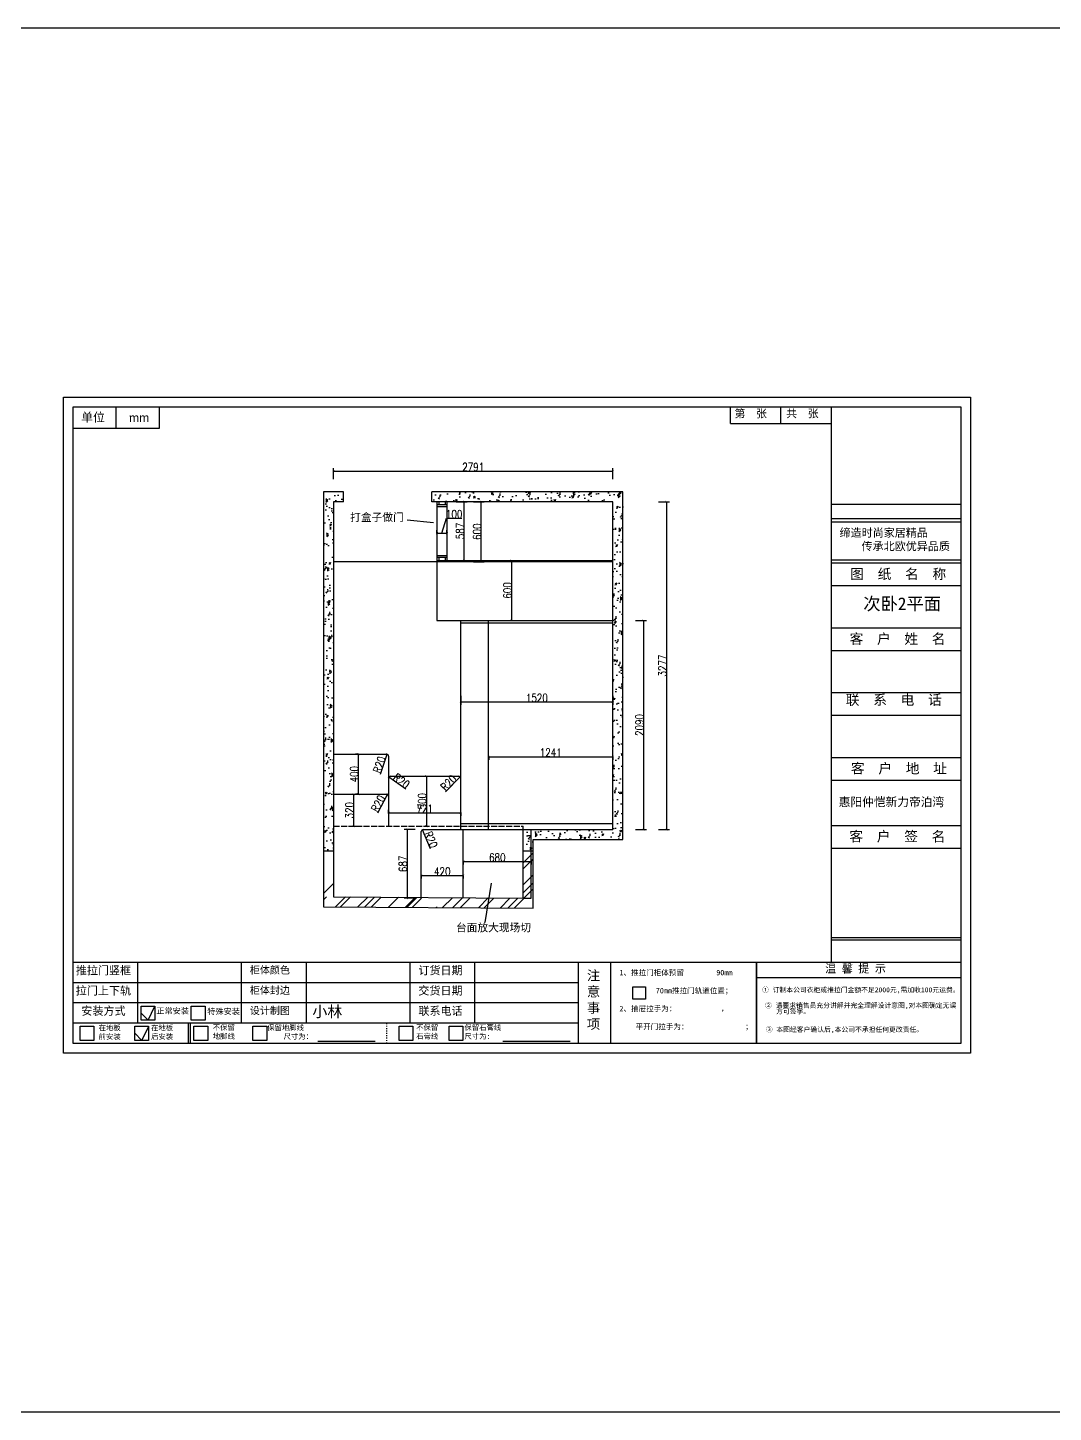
# Model space of a CAD drawing. Header units: millimetres. Extents: x 3255186 to 3429179, y -984851 to -941485.
# Drawn here: x 3369623 to 3379874, y -955326 to -941485 of the extents above; entities that cross this region are included whole.
import ezdxf

# ---------------------------------------------------------------- set-up
doc = ezdxf.new("R2010")
doc.units = ezdxf.units.MM
doc.header["$PDMODE"] = 35
doc.linetypes.add('ACAD_ISO02W100', pattern=[15, 12, -3])
doc.linetypes.add('ACAD_ISO03W100', pattern=[30, 12, -18])
doc.layers.add('块', color=7, linetype='Continuous', lineweight=30)
doc.styles.add('DIM_FONT', font='SIMPLEX.shx', dxfattribs={"width": 0.8})
doc.styles.add('ROMANS', font='romans')
doc.styles.get("Standard").update_dxf_attribs({"font": 'acaderef.shx', "bigfont": 'bigfont.shx'})
doc.styles.add('新宋体', font='', dxfattribs={"height": 80})
doc.styles.add('标注用字体', font='', dxfattribs={"height": 70})
doc.styles.get('新宋体').set_extended_font_data('NSimSun')
doc.styles.get('标注用字体').set_extended_font_data('FangSong_GB2312')
doc.dimstyles.new('ISO-25', dxfattribs={"dimtxt": 80, "dimasz": 20, "dimexe": 30, "dimexo": 80, "dimtad": 1, "dimdec": 0, "dimtxsty": 'DIM_FONT', "dimblk": 'ARCHTICK', "dimcen": 2.5, "dimadec": 0, "dimazin": 0, "dimtfac": 1, "dimtdec": 0, "dimtmove": 1, "dimatfit": 3, "dimfxl": 80, "dimfxlon": 1, "dimarcsym": 0})
pattern_1 = [(95, (102437.1, -33941.17), (140.0946503, 117.5533794), [19.05, -209.55]), (40, (102437.1, -33941.17), (-160.017889, 110.177007), [15.24, -167.64]), (145.451, (102448.77, -33931.37), (-19.922158, 227.730237), [16.19, -178.09]), (91.1842, (102401.18, -33905.25), (221.410243, 161.953413), [28.575, -314.325]), (141.6356, (102419.63, -33891.75), (-7.086144, 342.826432), [24.285, -267.135]), (36.184, (102401.18, -33905.25), (-7.085572, 342.826385), [22.86, -251.46]), (66, (102428.12, -33896.27), (179.520551, 34.895268), [19.05, -209.55]), (11, (102428.12, -33896.27), (-86.539927, 173.941193), [15.24, -167.64]), (116.4514, (102443.08, -33893.36), (92.98004, 208.836456), [16.19, -178.09]), (82.5, (102437.1, -33941.17), (-57.6054691, 61.9734137), [0, -165.608, 0, -170.18, 0, -168.275]), (52.5, (102437.1, -33941.17), (-23.5897273, 118.0870003), [0, -97.028, 0, -161.798, 0, -64.135]), (12.5, (102397.046, -33981.22), (99.927863, 91.8261956), [0, -63.5, 0, -198.12, 0, -262.89]), (2.5, (102379.09, -33999.18), (86.7639044, 122.722393), [0, -82.55, 0, -131.572, 0, -186.69])]

# ---------------------------------------------------------------- blocks, each defined once
blk = doc.blocks.new('_ArchTick')
at = {"color": 0, "linetype": 'ByBlock', "const_width": 0.15}
blk.add_lwpolyline([(-0.5, -0.5), (0.5, 0.5)], dxfattribs=at)
blk = doc.blocks.new('*D399')
at = {"color": 0, "lineweight": -2, "ltscale": 5}
for p, q in [((3372880, -949147), (3372910, -949147)), ((3372880, -949147), (3372880, -949467)), ((3372880, -949467), (3372910, -949467))]:
    blk.add_line(p, q, dxfattribs=at)
at = {"layer": 'Defpoints', "color": 0, "ltscale": 5}
for p in [(3372831, -949147), (3372831, -949467), (3372880, -949467)]:
    blk.add_point(p, dxfattribs=at)
at = {"color": 0, "lineweight": -2, "ltscale": 5, "xscale": 20, "yscale": 20, "zscale": 20}
for p, rotation in [((3372880, -949147), 90), ((3372880, -949467), 270)]:
    blk.add_blockref('_ArchTick', p, dxfattribs=dict(at, rotation=rotation))
at = {"color": 0, "ltscale": 5, "insert": (3372839, -949307), "char_height": 80, "attachment_point": 5, "rotation": 90, "style": 'DIM_FONT'}
blk.add_mtext('320', dxfattribs=at)
blk = doc.blocks.new('*D400')
at = {"color": 0, "lineweight": -2, "ltscale": 5}
for p, q in [((3372928, -948747), (3372898, -948747)), ((3372928, -949147), (3372928, -948747)), ((3372928, -949147), (3372898, -949147))]:
    blk.add_line(p, q, dxfattribs=at)
at = {"layer": 'Defpoints', "color": 0, "ltscale": 5}
for p in [(3372928, -948747), (3372946, -948747), (3372946, -949147)]:
    blk.add_point(p, dxfattribs=at)
at = {"color": 0, "lineweight": -2, "ltscale": 5, "xscale": 20, "yscale": 20, "zscale": 20}
for p, rotation in [((3372928, -948747), 90), ((3372928, -949147), 270)]:
    blk.add_blockref('_ArchTick', p, dxfattribs=dict(at, rotation=rotation))
at = {"color": 0, "ltscale": 5, "insert": (3372887, -948947), "char_height": 80, "attachment_point": 5, "rotation": 90, "style": 'DIM_FONT'}
blk.add_mtext('400', dxfattribs=at)
blk = doc.blocks.new('*D401')
at = {"color": 0, "lineweight": -2, "ltscale": 5}
blk.add_line((3373149, -948946), (3373217, -948748), dxfattribs=at)
at = {"layer": 'Defpoints', "color": 0, "ltscale": 5}
for p in [(3373211, -948767), (3373217, -948748)]:
    blk.add_point(p, dxfattribs=at)
at = {"color": 0, "lineweight": -2, "ltscale": 5, "xscale": 20, "yscale": 20, "zscale": 20, "rotation": 70.94751470867119}
blk.add_blockref('_ArchTick', (3373217, -948748), dxfattribs=at)
at = {"color": 0, "ltscale": 5, "insert": (3373138, -948852), "char_height": 80, "attachment_point": 5, "rotation": 70.9475, "style": 'DIM_FONT'}
blk.add_mtext('R20', dxfattribs=at)
blk = doc.blocks.new('*D402')
at = {"color": 0, "lineweight": -2, "ltscale": 5}
blk.add_line((3373123, -949334), (3373220, -949149), dxfattribs=at)
at = {"layer": 'Defpoints', "color": 0, "ltscale": 5}
for p in [(3373211, -949167), (3373220, -949149)]:
    blk.add_point(p, dxfattribs=at)
at = {"color": 0, "lineweight": -2, "ltscale": 5, "xscale": 20, "yscale": 20, "zscale": 20, "rotation": 62.23254762335731}
blk.add_blockref('_ArchTick', (3373220, -949149), dxfattribs=at)
at = {"color": 0, "ltscale": 5, "insert": (3373126, -949240), "char_height": 80, "attachment_point": 5, "rotation": 62.2325, "style": 'DIM_FONT'}
blk.add_mtext('R20', dxfattribs=at)
blk = doc.blocks.new('*D403')
at = {"color": 0, "lineweight": -2, "ltscale": 5}
blk.add_line((3373404, -949098), (3373234, -948975), dxfattribs=at)
at = {"layer": 'Defpoints', "color": 0, "ltscale": 5}
for p in [(3373234, -948975), (3373251, -948987)]:
    blk.add_point(p, dxfattribs=at)
at = {"color": 0, "lineweight": -2, "ltscale": 5, "xscale": 20, "yscale": 20, "zscale": 20, "rotation": 144.123880130984}
blk.add_blockref('_ArchTick', (3373234, -948975), dxfattribs=at)
at = {"color": 0, "ltscale": 5, "insert": (3373359, -949015), "char_height": 80, "attachment_point": 5, "rotation": 324.1239, "style": 'DIM_FONT'}
blk.add_mtext('R20', dxfattribs=at)
blk = doc.blocks.new('*D404')
at = {"color": 0, "lineweight": -2, "ltscale": 5}
blk.add_line((3373800, -949122), (3373945, -948973), dxfattribs=at)
at = {"layer": 'Defpoints', "color": 0, "ltscale": 5}
for p in [(3373932, -948987), (3373945, -948973)]:
    blk.add_point(p, dxfattribs=at)
at = {"color": 0, "lineweight": -2, "ltscale": 5, "xscale": 20, "yscale": 20, "zscale": 20, "rotation": 45.72822151745283}
blk.add_blockref('_ArchTick', (3373945, -948973), dxfattribs=at)
at = {"color": 0, "ltscale": 5, "insert": (3373830, -949033), "char_height": 80, "attachment_point": 5, "rotation": 45.7282, "style": 'DIM_FONT'}
blk.add_mtext('R20', dxfattribs=at)
blk = doc.blocks.new('*D408')
at = {"color": 0, "lineweight": -2, "ltscale": 5}
for p, q in [((3374079, -946223), (3374185, -946223)), ((3374155, -946823), (3374155, -946223)), ((3374079, -946823), (3374185, -946823))]:
    blk.add_line(p, q, dxfattribs=at)
at = {"layer": 'Defpoints', "color": 0, "ltscale": 5}
for p in [(3373999, -946223), (3374155, -946223), (3373999, -946823)]:
    blk.add_point(p, dxfattribs=at)
at = {"color": 0, "lineweight": -2, "ltscale": 5, "xscale": 20, "yscale": 20, "zscale": 20}
for p, rotation in [((3374155, -946223), 90), ((3374155, -946823), 270)]:
    blk.add_blockref('_ArchTick', p, dxfattribs=dict(at, rotation=rotation))
at = {"color": 0, "ltscale": 5, "insert": (3374115, -946523), "char_height": 80, "attachment_point": 5, "rotation": 90, "style": 'DIM_FONT'}
blk.add_mtext('600', dxfattribs=at)
blk = doc.blocks.new('*D409')
at = {"color": 0, "lineweight": -2, "ltscale": 5}
for p, q in [((3374459, -946810), (3374489, -946810)), ((3374459, -946810), (3374459, -947410)), ((3374379, -947410), (3374489, -947410))]:
    blk.add_line(p, q, dxfattribs=at)
at = {"layer": 'Defpoints', "color": 0, "ltscale": 5}
for p in [(3374430, -946810), (3292697, -947410), (3374459, -947410)]:
    blk.add_point(p, dxfattribs=at)
at = {"color": 0, "lineweight": -2, "ltscale": 5, "xscale": 20, "yscale": 20, "zscale": 20}
for p, rotation in [((3374459, -946810), 90), ((3374459, -947410), 270)]:
    blk.add_blockref('_ArchTick', p, dxfattribs=dict(at, rotation=rotation))
at = {"color": 0, "ltscale": 5, "insert": (3374418, -947110), "char_height": 80, "attachment_point": 5, "rotation": 90, "style": 'DIM_FONT'}
blk.add_mtext('600', dxfattribs=at)
blk = doc.blocks.new('*D411')
at = {"color": 0, "lineweight": -2, "ltscale": 5}
blk.add_line((3373649, -949694), (3373569, -949502), dxfattribs=at)
at = {"layer": 'Defpoints', "color": 0, "ltscale": 5}
for p in [(3373569, -949502), (3373577, -949520)]:
    blk.add_point(p, dxfattribs=at)
at = {"color": 0, "lineweight": -2, "ltscale": 5, "xscale": 20, "yscale": 20, "zscale": 20, "rotation": 112.7217690633305}
blk.add_blockref('_ArchTick', (3373569, -949502), dxfattribs=at)
at = {"color": 0, "ltscale": 5, "insert": (3373654, -949601), "char_height": 80, "attachment_point": 5, "rotation": 292.7218, "style": 'DIM_FONT'}
blk.add_mtext('R20', dxfattribs=at)
blk = doc.blocks.new('*D412')
at = {"color": 0, "lineweight": -2, "ltscale": 5}
for p, q in [((3373557, -949959), (3373557, -949989)), ((3373557, -949959), (3373977, -949959)), ((3373977, -949959), (3373977, -949989))]:
    blk.add_line(p, q, dxfattribs=at)
at = {"layer": 'Defpoints', "color": 0, "ltscale": 5}
for p in [(3373557, -949922), (3373977, -949922), (3373977, -949959)]:
    blk.add_point(p, dxfattribs=at)
at = {"color": 0, "lineweight": -2, "ltscale": 5, "xscale": 20, "yscale": 20, "zscale": 20, "rotation": 180}
blk.add_blockref('_ArchTick', (3373557, -949959), dxfattribs=at)
at = {"color": 0, "lineweight": -2, "ltscale": 5, "xscale": 20, "yscale": 20, "zscale": 20}
blk.add_blockref('_ArchTick', (3373977, -949959), dxfattribs=at)
at = {"color": 0, "ltscale": 5, "insert": (3373767, -949919), "char_height": 80, "attachment_point": 5, "style": 'DIM_FONT'}
blk.add_mtext('420', dxfattribs=at)
blk = doc.blocks.new('*D413')
at = {"color": 0, "lineweight": -2, "ltscale": 5}
for p, q in [((3373977, -949820), (3373977, -949850)), ((3373977, -949820), (3374657, -949820)), ((3374657, -949820), (3374657, -949850))]:
    blk.add_line(p, q, dxfattribs=at)
at = {"layer": 'Defpoints', "color": 0, "ltscale": 5}
for p in [(3373977, -949809), (3374657, -949809), (3374657, -949820)]:
    blk.add_point(p, dxfattribs=at)
at = {"color": 0, "lineweight": -2, "ltscale": 5, "xscale": 20, "yscale": 20, "zscale": 20, "rotation": 180}
blk.add_blockref('_ArchTick', (3373977, -949820), dxfattribs=at)
at = {"color": 0, "lineweight": -2, "ltscale": 5, "xscale": 20, "yscale": 20, "zscale": 20}
blk.add_blockref('_ArchTick', (3374657, -949820), dxfattribs=at)
at = {"color": 0, "ltscale": 5, "insert": (3374317, -949780), "char_height": 80, "attachment_point": 5, "style": 'DIM_FONT'}
blk.add_mtext('680', dxfattribs=at)
blk = doc.blocks.new('*D414')
at = {"color": 0, "lineweight": -2, "ltscale": 5}
for p, q in [((3373495, -949500), (3373385, -949500)), ((3373415, -949500), (3373415, -950187)), ((3373495, -950187), (3373385, -950187))]:
    blk.add_line(p, q, dxfattribs=at)
at = {"layer": 'Defpoints', "color": 0, "ltscale": 5}
for p in [(3373977, -949500), (3373415, -950187), (3373977, -950187)]:
    blk.add_point(p, dxfattribs=at)
at = {"color": 0, "lineweight": -2, "ltscale": 5, "xscale": 20, "yscale": 20, "zscale": 20}
for p, rotation in [((3373415, -949500), 90), ((3373415, -950187), 270)]:
    blk.add_blockref('_ArchTick', p, dxfattribs=dict(at, rotation=rotation))
at = {"color": 0, "ltscale": 5, "insert": (3373374, -949843), "char_height": 80, "attachment_point": 5, "rotation": 90, "style": 'DIM_FONT'}
blk.add_mtext('687', dxfattribs=at)
blk = doc.blocks.new('*D415')
at = {"color": 0, "lineweight": -2, "ltscale": 5}
for p, q in [((3375698, -947410), (3375808, -947410)), ((3375778, -947410), (3375778, -949500)), ((3375698, -949500), (3375808, -949500))]:
    blk.add_line(p, q, dxfattribs=at)
at = {"layer": 'Defpoints', "color": 0, "ltscale": 5}
for p in [(3373952, -947410), (3373952, -949500), (3375778, -949500)]:
    blk.add_point(p, dxfattribs=at)
at = {"color": 0, "lineweight": -2, "ltscale": 5, "xscale": 20, "yscale": 20, "zscale": 20}
for p, rotation in [((3375778, -947410), 90), ((3375778, -949500), 270)]:
    blk.add_blockref('_ArchTick', p, dxfattribs=dict(at, rotation=rotation))
at = {"color": 0, "ltscale": 5, "insert": (3375738, -948455), "char_height": 80, "attachment_point": 5, "rotation": 90, "style": 'DIM_FONT'}
blk.add_mtext('2090', dxfattribs=at)
blk = doc.blocks.new('*D416')
at = {"color": 0, "lineweight": -2, "ltscale": 5}
for p, q in [((3373952, -948162), (3373952, -948255)), ((3373952, -948225), (3375472, -948225)), ((3375472, -948162), (3375472, -948255))]:
    blk.add_line(p, q, dxfattribs=at)
at = {"layer": 'Defpoints', "color": 0, "ltscale": 5}
for p in [(3373952, -948082), (3375472, -948082), (3375472, -948225)]:
    blk.add_point(p, dxfattribs=at)
at = {"color": 0, "lineweight": -2, "ltscale": 5, "xscale": 20, "yscale": 20, "zscale": 20, "rotation": 180}
blk.add_blockref('_ArchTick', (3373952, -948225), dxfattribs=at)
at = {"color": 0, "lineweight": -2, "ltscale": 5, "xscale": 20, "yscale": 20, "zscale": 20}
blk.add_blockref('_ArchTick', (3375472, -948225), dxfattribs=at)
at = {"color": 0, "ltscale": 5, "insert": (3374712, -948184), "char_height": 80, "attachment_point": 5, "style": 'DIM_FONT'}
blk.add_mtext('1520', dxfattribs=at)
blk = doc.blocks.new('*D417')
at = {"color": 0, "lineweight": -2, "ltscale": 5}
for p, q in [((3374231, -948772), (3374231, -948802)), ((3374231, -948772), (3375472, -948772)), ((3375472, -948772), (3375472, -948802))]:
    blk.add_line(p, q, dxfattribs=at)
at = {"layer": 'Defpoints', "color": 0, "ltscale": 5}
for p in [(3374231, -948739), (3375472, -948739), (3375472, -948772)]:
    blk.add_point(p, dxfattribs=at)
at = {"color": 0, "lineweight": -2, "ltscale": 5, "xscale": 20, "yscale": 20, "zscale": 20, "rotation": 180}
blk.add_blockref('_ArchTick', (3374231, -948772), dxfattribs=at)
at = {"color": 0, "lineweight": -2, "ltscale": 5, "xscale": 20, "yscale": 20, "zscale": 20}
blk.add_blockref('_ArchTick', (3375472, -948772), dxfattribs=at)
at = {"color": 0, "ltscale": 5, "insert": (3374851, -948731), "char_height": 80, "attachment_point": 5, "style": 'DIM_FONT'}
blk.add_mtext('1241', dxfattribs=at)
blk = doc.blocks.new('*D433')
at = {"color": 0, "lineweight": -2, "ltscale": 5}
for p, q in [((3375928, -946223), (3376038, -946223)), ((3376008, -946223), (3376008, -949500)), ((3375928, -949500), (3376038, -949500))]:
    blk.add_line(p, q, dxfattribs=at)
at = {"layer": 'Defpoints', "color": 0, "ltscale": 5}
for p in [(3375472, -946223), (3375472, -949500), (3376008, -949500)]:
    blk.add_point(p, dxfattribs=at)
at = {"color": 0, "lineweight": -2, "ltscale": 5, "xscale": 20, "yscale": 20, "zscale": 20}
for p, rotation in [((3376008, -946223), 90), ((3376008, -949500), 270)]:
    blk.add_blockref('_ArchTick', p, dxfattribs=dict(at, rotation=rotation))
at = {"color": 0, "ltscale": 5, "insert": (3375968, -947861), "char_height": 80, "attachment_point": 5, "rotation": 90, "style": 'DIM_FONT'}
blk.add_mtext('3277', dxfattribs=at)
blk = doc.blocks.new('*D434')
at = {"color": 0, "lineweight": -2, "ltscale": 5}
for p, q in [((3372681, -945997), (3372681, -945887)), ((3375472, -945997), (3375472, -945887)), ((3372681, -945917), (3375472, -945917))]:
    blk.add_line(p, q, dxfattribs=at)
at = {"layer": 'Defpoints', "color": 0, "ltscale": 5}
for p in [(3375472, -945917), (3372681, -946823), (3375472, -946823)]:
    blk.add_point(p, dxfattribs=at)
at = {"color": 0, "lineweight": -2, "ltscale": 5, "xscale": 20, "yscale": 20, "zscale": 20, "rotation": 180}
blk.add_blockref('_ArchTick', (3372681, -945917), dxfattribs=at)
at = {"color": 0, "lineweight": -2, "ltscale": 5, "xscale": 20, "yscale": 20, "zscale": 20}
blk.add_blockref('_ArchTick', (3375472, -945917), dxfattribs=at)
at = {"color": 0, "ltscale": 5, "insert": (3374076, -945876), "char_height": 80, "attachment_point": 5, "style": 'DIM_FONT'}
blk.add_mtext('2791', dxfattribs=at)
blk = doc.blocks.new('*D435')
at = {"color": 0, "lineweight": -2, "ltscale": 5}
for p, q in [((3373231, -949333), (3373231, -949303)), ((3373231, -949333), (3373952, -949333)), ((3373952, -949333), (3373952, -949363))]:
    blk.add_line(p, q, dxfattribs=at)
at = {"layer": 'Defpoints', "color": 0, "ltscale": 5}
for p in [(3373231, -949333), (3373952, -949333), (3373952, -949333)]:
    blk.add_point(p, dxfattribs=at)
at = {"color": 0, "lineweight": -2, "ltscale": 5, "xscale": 20, "yscale": 20, "zscale": 20, "rotation": 180}
blk.add_blockref('_ArchTick', (3373231, -949333), dxfattribs=at)
at = {"color": 0, "lineweight": -2, "ltscale": 5, "xscale": 20, "yscale": 20, "zscale": 20}
blk.add_blockref('_ArchTick', (3373952, -949333), dxfattribs=at)
at = {"color": 0, "ltscale": 5, "insert": (3373591, -949292), "char_height": 80, "attachment_point": 5, "style": 'DIM_FONT'}
blk.add_mtext('721', dxfattribs=at)
blk = doc.blocks.new('*D474')
at = {"color": 0, "lineweight": -2, "ltscale": 5}
for p, q in [((3373764, -946538), (3373809, -946387)), ((3373809, -946387), (3373962, -946387)), ((3373714, -946538), (3373714, -946508)), ((3373714, -946538), (3373814, -946538)), ((3373814, -946538), (3373814, -946508))]:
    blk.add_line(p, q, dxfattribs=at)
at = {"layer": 'Defpoints', "color": 0, "ltscale": 5}
for p in [(3373714, -946538), (3373814, -946538), (3373814, -946538)]:
    blk.add_point(p, dxfattribs=at)
at = {"color": 0, "lineweight": -2, "ltscale": 5, "xscale": 20, "yscale": 20, "zscale": 20, "rotation": 180}
blk.add_blockref('_ArchTick', (3373714, -946538), dxfattribs=at)
at = {"color": 0, "lineweight": -2, "ltscale": 5, "xscale": 20, "yscale": 20, "zscale": 20}
blk.add_blockref('_ArchTick', (3373814, -946538), dxfattribs=at)
at = {"color": 0, "ltscale": 5, "insert": (3373886, -946347), "char_height": 80, "attachment_point": 5, "style": 'DIM_FONT'}
blk.add_mtext('100', dxfattribs=at)
blk = doc.blocks.new('*D478')
at = {"color": 0, "lineweight": -2, "ltscale": 5}
for p, q in [((3373608, -948967), (3373638, -948967)), ((3373608, -948967), (3373608, -949467)), ((3373608, -949467), (3373638, -949467))]:
    blk.add_line(p, q, dxfattribs=at)
at = {"layer": 'Defpoints', "color": 0, "ltscale": 5}
for p in [(3373591, -948967), (3373591, -949467), (3373608, -949467)]:
    blk.add_point(p, dxfattribs=at)
at = {"color": 0, "lineweight": -2, "ltscale": 5, "xscale": 20, "yscale": 20, "zscale": 20}
for p, rotation in [((3373608, -948967), 90), ((3373608, -949467), 270)]:
    blk.add_blockref('_ArchTick', p, dxfattribs=dict(at, rotation=rotation))
at = {"color": 0, "ltscale": 5, "insert": (3373567, -949217), "char_height": 80, "attachment_point": 5, "rotation": 90, "style": 'DIM_FONT'}
blk.add_mtext('500', dxfattribs=at)
blk = doc.blocks.new('*D487')
at = {"color": 0, "lineweight": -2, "ltscale": 5}
for p, q in [((3373906, -946223), (3374016, -946223)), ((3373986, -946810), (3373986, -946223)), ((3373906, -946810), (3374016, -946810))]:
    blk.add_line(p, q, dxfattribs=at)
at = {"layer": 'Defpoints', "color": 0, "ltscale": 5}
for p in [(3373814, -946223), (3373986, -946223), (3373814, -946810)]:
    blk.add_point(p, dxfattribs=at)
at = {"color": 0, "lineweight": -2, "ltscale": 5, "xscale": 20, "yscale": 20, "zscale": 20}
for p, rotation in [((3373986, -946223), 90), ((3373986, -946810), 270)]:
    blk.add_blockref('_ArchTick', p, dxfattribs=dict(at, rotation=rotation))
at = {"color": 0, "ltscale": 5, "insert": (3373945, -946516), "char_height": 80, "attachment_point": 5, "rotation": 90, "style": 'DIM_FONT'}
blk.add_mtext('587', dxfattribs=at)
blk = doc.blocks.new('M')
for p, q in [((7224, 24106), (7224, 32333)), ((7224, 32333), (18599, 32332)), ((18599, 32332), (18599, 24106)), ((7346, 24228), (7345, 32211)), ((7345, 32211), (18477, 32210)), ((7886, 31941), (7886, 32211)), ((8426, 32211), (8426, 31941)), ((15589, 32004), (15589, 32211)), ((16220, 32004), (16220, 32211)), ((16852, 32210), (16852, 25243)), ((18477, 32210), (18477, 24228)), ((15589, 32004), (16852, 32004)), ((8426, 31941), (7345, 31941)), ((16852, 30991), (18477, 30991)), ((16852, 30810), (18477, 30810)), ((16852, 30770), (18477, 30770)), ((16852, 30294), (18477, 30294)), ((16852, 30253), (18477, 30253)), ((16852, 29969), (18477, 29969)), ((16852, 29440), (18477, 29440)), ((16852, 29156), (18477, 29156)), ((16852, 28628), (18477, 28628)), ((16852, 28343), (18477, 28343)), ((16852, 27815), (18477, 27815)), ((16852, 27531), (18477, 27531)), ((16852, 26962), (18477, 26962)), ((16852, 26677), (18477, 26677)), ((16852, 25557), (18477, 25557)), ((16852, 25527), (18477, 25527)), ((18477, 25243), (7346, 25243)), ((8159, 24482), (8159, 25243)), ((9459, 24482), (9459, 25243)), ((10272, 24482), (10272, 25243)), ((11572, 24482), (11572, 25243)), ((12385, 24482), (12385, 25243)), ((13685, 24228), (13685, 25243)), ((14091, 24228), (14091, 25243)), ((15913, 25243), (15913, 24232)), ((15916, 25243), (15916, 24232)), ((18477, 25050), (15913, 25050)), ((13685, 24989), (7346, 24989)), ((13685, 24736), (7346, 24736)), ((13685, 24482), (7346, 24482)), ((8792, 24228), (8792, 24482)), ((8819, 24228), (8819, 24482)), ((18477, 24228), (7346, 24228)), ((10414, 24254), (11133, 24254)), ((12734, 24254), (13581, 24254)), ((18599, 24106), (7224, 24106))]:
    blk.add_line(p, q)
at = {"color": 0, "ltscale": 5}
for p, q in [((8286, 24520), (8372, 24696)), ((8199, 24608), (8286, 24520)), ((8121, 24354), (8207, 24266)), ((8207, 24266), (8294, 24442))]:
    blk.add_line(p, q, dxfattribs=at)
at = {"linetype": 'ACAD_ISO03W100'}
blk.add_line((11279, 24228), (11279, 24482), dxfattribs=at)
at = {"lineweight": 25}
for points in [[(7434, 24442), (7607, 24442), (7607, 24266), (7434, 24266)], [(8120, 24442), (8293, 24442), (8293, 24266), (8120, 24266)], [(8861, 24442), (9034, 24442), (9034, 24266), (8861, 24266)], [(9601, 24442), (9774, 24442), (9774, 24266), (9601, 24266)], [(11433, 24442), (11606, 24442), (11606, 24266), (11433, 24266)], [(12062, 24442), (12235, 24442), (12235, 24266), (12062, 24266)]]:
    blk.add_lwpolyline(points, close=True, dxfattribs=at)
at = {"layer": '块'}
blk.add_lwpolyline([(14364, 24939), (14524, 24939), (14524, 24783), (14364, 24783)], close=True, dxfattribs=at)
at = {"layer": '块', "lineweight": 25}
for points in [[(8199, 24696), (8372, 24696), (8372, 24520), (8199, 24520)], [(8828, 24696), (9001, 24696), (9001, 24520), (8828, 24520)]]:
    blk.add_lwpolyline(points, close=True, dxfattribs=at)
at = {"char_height": 109.1, "attachment_point": 5}
for s, insert in [('{\\fSimSun|b0|i0|c134|p54;单位}', (7596, 32074)), ('{\\fArial|b0|i0|c0|p32;mm}', (8174, 32074))]:
    blk.add_mtext(s, dxfattribs=dict(at, insert=insert))
at = {"attachment_point": 1}
for s, insert, char_height, width in [('{\\fSimSun|b0|i0|c134|p54;第  张}', (15641, 32177), 99.06, 2286.9), ('{\\fSimSun|b0|i0|c134|p54;共  张}', (16289, 32178), 99.06, 2286.9), ('{\\fSimSun|b0|i0|c134|p2;缔造时尚家居精品\\P    传承北欧优异品质}', (16957, 30683), 101.58, 1676.49), ('{\\fSimSun|b0|i0|c134|p54;推拉门竖框}', (7380, 25194), 101.58, 748), ('{\\fSimSun|b0|i0|c134|p54;订货日期}', (11676, 25194), 101.58, 567.91), ('{\\fSimSun|b0|i0|c134|p54;温 馨 提 示}', (16777, 25217), 101.58, 2345.16), ('{\\fSimHei|b0|i0|c134|p2;注意事项}', (13789, 25141), 121.9, 119.08), ('{\\fSimSun|b0|i0|c134|p54;拉门上下轨}', (7380, 24940), 101.58, 748), ('{\\fSimSun|b0|i0|c134|p54;交货日期}', (11676, 24940), 101.58, 567.91), ('{\\fSimSun|b0|i0|c134|p54;安装方式}', (7450, 24686), 101.58, 567.91), ('{\\fSimSun|b0|i0|c134|p54;正常安装}', (8390, 24672), 73.14, 538.56), ('{\\fSimSun|b0|i0|c134|p54;特殊安装}', (9029, 24665), 73.14, 538.56), ('{\\fSimSun|b0|i0|c134|p54;联系电话}', (11676, 24686), 101.58, 567.91), ('{\\fSimSun|b0|i0|c134|p54;在地板\\P前安装}', (7666, 24456), 65.83, 645.46), ('{\\fSimSun|b0|i0|c134|p54;在地板\\P后安装}', (8324, 24456), 65.83, 645.46), ('{\\fSimSun|b0|i0|c134|p54;不保留\\P地脚线}', (9098, 24460), 65.83, 645.46), ('{\\fSimSun|b0|i0|c134|p54;保留地脚线\\P    尺寸为：}', (9780, 24458), 65.83, 801.54), ('{\\fSimSun|b0|i0|c134|p54;不保留\\P\\fSimSun|b0|i0|c134|p2;石膏线}', (11648, 24460), 65.83, 645.46), ('{\\fSimSun|b0|i0|c134|p54;保留\\fSimSun|b0|i0|c134|p2;石膏线\\P尺寸为:}', (12254, 24460), 65.83, 645.46)]:
    blk.add_mtext(s, dxfattribs=dict(at, insert=insert, char_height=char_height, width=width))
for s, insert, char_height, width, style in [('图  纸  名  称', (17091, 30178), 126.2, 1414.86, '新宋体'), ('客  户  姓  名', (17083, 29365), 126.2, 1414.86, '新宋体'), ('联  系  电  话', (17036, 28600), 126.2, 1756.25, '新宋体'), ('客  户  地  址', (17100, 27740), 126.2, 1414.86, '新宋体'), ('客  户  签  名', (17081, 26887), 126.2, 1414.86, '新宋体'), ('柜体颜色  ', (9563, 25194), 92.1, 1815.91, '新宋体'), ('{\\fSimSun|b0|i0|c134|p2;1、推拉门柜体预留        90mm           \\P       \\P         70mm推拉门轨道位置；\\P\\P2、抽屉拉手为：\\L           \\l，\\P   \\P    平开门拉手为：\\L              \\l；\\P               }', (14197, 25149), 67.72, 4207.93, '标注用字体'), ('{\\fSimSun|b0|i0|c134|p54;柜体封边}', (9563, 24940), 92.1, 1815.91, '新宋体'), ('{\\fSimSun|b0|i0|c134|p54;设计制图}', (9563, 24686), 92.1, 1815.91, '新宋体')]:
    blk.add_mtext(s, dxfattribs=dict(at, insert=insert, char_height=char_height, width=width, style=style))
at = {"char_height": 101.55, "attachment_point": 1, "style": 'ROMANS'}
for s, insert in [('{\\fSimSun|b0|i0|c134|p2;\\H0.8x;     \\H0.75x;    ① 订制本公司衣柜或推拉门金额不足2000元,需加收100元运费。\\P        }', (15519, 24930)), ('{\\fSimSun|b0|i0|c134|p2;\\P\\H0.6x;        \u3000 ② 请要求销售员充分讲解并完全理解设计意图,对本图确定无误}', (15508, 24904)), ('{\\fSimSun|b0|i0|c134|p2;\\P\\H0.6x;\\P           方可签字。}', (15638, 24931)), ('{\\fSimSun|b0|i0|c134|p2;\\P\\H0.6x;           ③ 本图经客户确认后,本公司不承担任何更改责任。}', (15508, 24602))]:
    blk.add_mtext(s, dxfattribs=dict(at, insert=insert))

msp = doc.modelspace()

# ---------------------------------------------------------------- hatches: boundary and pattern name
at = {"ltscale": 5}
h = msp.add_hatch(dxfattribs=at)
h.set_pattern_fill('AR-CONC', color=252, angle=45, style=0)
h.set_pattern_definition(pattern_1)
h.paths.add_polyline_path([(3372680.5, -946223), (3372780.5, -946223), (3372780.5, -946123), (3372580.5, -946123), (3372580.5, -949712), (3372680.5, -949712)])
h = msp.add_hatch(dxfattribs=at)
h.set_pattern_fill('AR-CONC', color=252, angle=45, style=0)
h.set_pattern_definition(pattern_1)
h.paths.add_polyline_path([(3375471.5, -946223), (3375471.5, -949500), (3374576.5, -949500), (3374576.5, -949712), (3374676.5, -949712), (3374676.5, -949600), (3375571.5, -949600), (3375571.5, -946123), (3373663.5, -946123), (3373663.5, -946223)])
h = msp.add_hatch(dxfattribs=at)
h.set_pattern_fill('AR-RROOF', color=4, scale=10, angle=45, style=0)
h.set_pattern_definition([(45, (102437.1, -33941.17), (215.526147, 574.736392), [3810, -508, 1270, -254]), (45, (102586.17, -33612.5), (-418.479935, 59.26969), [762, -83.82, 1524, -190.5]), (45, (102374.24, -33698.7), (813.6112046, 1054.282069), [2032, -355.6, 1016, -254])])
h.paths.add_polyline_path([(3374676.5, -950287), (3374676.5, -949712), (3374576.5, -949712), (3374576.5, -950187), (3372680.5, -950172), (3372680.5, -949712), (3372580.5, -949712), (3372580.5, -950272)])

# ---------------------------------------------------------------- linework, layer by layer
for p, q in [((3372780.5, -946123), (3372580.5, -946123)), ((3372580.5, -946123), (3372580.5, -950272)), ((3372780.5, -946223), (3372780.5, -946123)), ((3375571.5, -946123), (3373663.5, -946123)), ((3373663.5, -946223), (3373663.5, -946123)), ((3375571.5, -949600), (3375571.5, -946123)), ((3372780.5, -946223), (3372680.5, -946223)), ((3372680.5, -946223), (3372680.5, -950172)), ((3375471.5, -946223), (3373663.5, -946223)), ((3373713.5, -946223), (3373713.5, -947410)), ((3373813.5, -946255), (3373713.5, -946255)), ((3373813.5, -946273), (3373713.5, -946273)), ((3373731.5, -946223), (3373731.5, -946255)), ((3373795.5, -946223), (3373795.5, -946255)), ((3373813.5, -946223), (3373813.5, -946810)), ((3375471.5, -949500), (3375471.5, -946223)), ((3375471.5, -946823), (3372680.5, -946823)), ((3373713.5, -946760), (3373813.5, -946760)), ((3373713.5, -946778), (3373813.5, -946778)), ((3373713.5, -946810), (3375471.5, -946810)), ((3373731.5, -946778), (3373731.5, -946810)), ((3373795.5, -946778), (3373795.5, -946810)), ((3373713.5, -947410), (3375471.5, -947410)), ((3373951.5, -949500), (3373951.5, -947410)), ((3374230.5, -949500), (3374230.5, -947410)), ((3373951.5, -947435), (3375471.5, -947435)), ((3372680.5, -948747), (3373210.5, -948747)), ((3373230.5, -948767), (3373230.5, -949467)), ((3373250.5, -948967), (3373931.5, -948967)), ((3372680.5, -949147), (3373210.5, -949147)), ((3373576.5, -949500), (3373976.5, -949500)), ((3373951.5, -949440), (3375471.5, -949440)), ((3373951.5, -949500), (3375471.5, -949500)), ((3373976.5, -950187), (3373976.5, -949500)), ((3374576.5, -950187), (3374576.5, -949500)), ((3374656.5, -950187), (3374656.5, -949500)), ((3373556.5, -950187), (3373556.5, -949520)), ((3374676.5, -950287), (3374676.5, -949600)), ((3374676.5, -949600), (3375571.5, -949600)), ((3372580.5, -949712), (3372680.5, -949712)), ((3374576.5, -949712), (3374676.5, -949712)), ((3372680.5, -950172), (3374576.5, -950187)), ((3374576.5, -950187), (3374656.5, -950187)), ((3372580.5, -950272), (3374676.5, -950287))]:
    msp.add_line(p, q, dxfattribs=at)
at = {"color": 252, "linetype": 'ACAD_ISO02W100', "ltscale": 5}
for p in [(3372680.5, -949467), (3374576.5, -949500)]:
    msp.add_line(p, (3374576.5, -949467), dxfattribs=at)
at = {"color": 6, "ltscale": 5}
msp.add_lwpolyline([(3255352.8, -941484.6), (3429179.2, -941484.6), (3429179.2, -955325.7), (3255352.8, -955325.7)], close=True, dxfattribs=at)
at = {"ltscale": 5}
for centre, start, end in [((3373210.5, -948767), 0, 90), ((3373250.5, -948987), 90, 180), ((3373931.5, -948987), 0, 90), ((3373210.5, -949167), 0, 90), ((3373576.5, -949520), 90, 180)]:
    msp.add_arc(centre, 20, start, end, dxfattribs=at)

# ---------------------------------------------------------------- block references
at = {"xscale": 0.7970586622832343, "yscale": 0.7970586624578573, "zscale": 0.7970586624}
msp.add_blockref('M', (3364221.7, -970948.8), dxfattribs=at)

# ---------------------------------------------------------------- texts
at = {"attachment_point": 1}
for s, insert, char_height, width in [('{\\fSimSun|b0|i0|c134|p2;打盒子做门}', (3372846.4, -946339.8), 78.541, 1093.933), ('{\\fSimSun|b0|i0|c134|p2;惠阳仲恺新力帝泊湾}', (3377729.5, -949181.6), 85.837, 1829.185), ('{\\fSimSun|b0|i0|c134|p2;台面放大现场切}', (3373903.8, -950440.9), 78.541, 1093.933), ('{\\fSimSun|b0|i0|c134|p2;小林}', (3372468.9, -951264.8), 109.442, 1524.321)]:
    msp.add_mtext(s, dxfattribs=dict(at, insert=insert, char_height=char_height, width=width))
at = {"lineweight": 13, "insert": (3377974.5, -947179.4), "char_height": 126.66, "width": 2570.11, "attachment_point": 1, "style": '新宋体'}
msp.add_mtext('次卧2平面', dxfattribs=at)

# ---------------------------------------------------------------- dimensions: what is measured, and where the dimension line sits
at = {"ltscale": 5}
for base, p1, p2, picture, middle in [((3375471.5, -945916.5), (3372680.5, -946823), (3375471.5, -946823), '*D434', (3374076, -945875.9)), ((3373813.5, -946538.4), (3373713.5, -946538.4), (3373813.5, -946538.4), '*D474', (3373809.4, -946346.8)), ((3375471.5, -948225), (3373951.5, -948081.8), (3375471.5, -948081.8), '*D416', (3374711.5, -948184.4)), ((3375471.5, -948771.7), (3374230.5, -948739.2), (3375471.5, -948739.2), '*D417', (3374851, -948731.1)), ((3373951.5, -949332.6), (3373230.5, -949332.6), (3373951.5, -949332.6), '*D435', (3373591, -949292)), ((3374656.5, -949820.3), (3373976.5, -949808.7), (3374656.5, -949808.7), '*D413', (3374316.5, -949779.7)), ((3373976.5, -949959.3), (3373556.5, -949921.7), (3373976.5, -949921.7), '*D412', (3373766.5, -949918.7))]:
    dim = msp.add_linear_dim(base=base, p1=p1, p2=p2, dimstyle='ISO-25', dxfattribs=at)
    dim.commit()
    dim.dimension.update_dxf_attribs({"geometry": picture, "text_midpoint": middle})
for base, p1, p2, picture, middle in [((3373986, -946223), (3373813.5, -946810), (3373813.5, -946223), '*D487', (3373945.4, -946516.5)), ((3374155.3, -946223), (3373998.6, -946823), (3373998.6, -946223), '*D408', (3374114.7, -946523)), ((3376008.3, -949500), (3375471.5, -946223), (3375471.5, -949500), '*D433', (3375967.7, -947861.5)), ((3374459, -947410), (3374429.6, -946810), (3292697, -947410), '*D409', (3374418.4, -947110)), ((3375778.4, -949500), (3373951.5, -947410), (3373951.5, -949500), '*D415', (3375737.8, -948455)), ((3372928.1, -948747), (3372945.5, -949147), (3372945.5, -948747), '*D400', (3372887.5, -948947)), ((3373607.7, -949467), (3373591, -948967), (3373591, -949467), '*D478', (3373567, -949217)), ((3372879.8, -949467), (3372830.8, -949147), (3372830.8, -949467), '*D399', (3372839.2, -949307)), ((3373414.7, -950187), (3373976.5, -949500), (3373976.5, -950187), '*D414', (3373374.1, -949843.5))]:
    dim = msp.add_linear_dim(base=base, p1=p1, p2=p2, angle=90, dimstyle='ISO-25', dxfattribs=at)
    dim.commit()
    dim.dimension.update_dxf_attribs({"geometry": picture, "text_midpoint": middle})
for center, mpoint, picture, middle in [((3373210.5, -948767), (3373217.1, -948748.1), '*D401', (3373176.4, -948865.7)), ((3373250.5, -948987), (3373234.3, -948975.3), '*D403', (3373335.2, -949048.2)), ((3373931.5, -948987), (3373945.5, -948972.7), '*D404', (3373858.6, -949061.8)), ((3373210.5, -949167), (3373219.9, -949149.3), '*D402', (3373161.9, -949259.4)), ((3373576.5, -949520), (3373568.8, -949501.5), '*D411', (3373616.9, -949616.3))]:
    dim = msp.add_radius_dim(center=center, mpoint=mpoint, dimstyle='ISO-25', dxfattribs=at)
    dim.commit()
    dim.dimension.update_dxf_attribs({"geometry": picture, "text_midpoint": middle, "dimtype": 132})

# ---------------------------------------------------------------- leaders
for points in [[(3373679.9, -946433), (3373416.3, -946407.4)], [(3374255, -950036.3), (3374193.6, -950429.4)]]:
    msp.add_leader(points, dimstyle='ISO-25', override={"dimgap": 0.625, "dimtad": 0}, dxfattribs=at)

doc.saveas('drawing.dxf')
